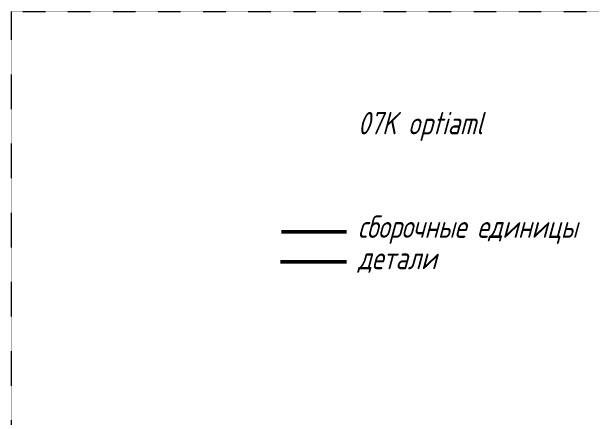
# Model space of a CAD drawing. Header units: millimetres. Extents: x 937859 to 970574, y 987894 to 996517.
# Drawn here: x 937859 to 942384, y 992012 to 995178 of the extents above; entities that cross this region are included whole.
import ezdxf

# ---------------------------------------------------------------- set-up
doc = ezdxf.new("R2010")
doc.units = ezdxf.units.MM
doc.header["$LTSCALE"] = 0.5
doc.linetypes.add('CENTER', pattern=[0.6, 0.375, -0.075, 0.075, -0.075])
doc.styles.add('KTEXTSTYLE', font='GOST_A.TTF', dxfattribs={"width": 0.96, "oblique": 15, "height": 8})

msp = doc.modelspace()

# ---------------------------------------------------------------- linework, layer by layer
at = {"color": 3, "lineweight": 50}
msp.add_line((940471.78, 993459.685), (939965.596, 993459.685), dxfattribs=at)
at = {"color": 1, "lineweight": 50}
msp.add_line((939958.26, 993225.103), (940471.78, 993225.103), dxfattribs=at)
at = {"color": 3, "linetype": 'CENTER', "lineweight": 5, "ltscale": 0.5}
msp.add_lwpolyline([(937858.519, 995178.16), (947290.821, 995178.16), (947290.821, 987893.746), (937858.519, 987893.746)], close=True, dxfattribs=at)

# ---------------------------------------------------------------- texts
at = {"color": 3, "style": 'KTEXTSTYLE', "oblique": 15, "width": 0.965}
msp.add_text('07K optiaml', height=175, dxfattribs=at).set_placement((940561.319, 994220.172))
at = {"color": 7, "style": 'KTEXTSTYLE', "oblique": 15, "width": 0.965}
for s, p in [('сборочные единицы', (940561.319, 993412.714)), ('детали', (940561.319, 993167.747))]:
    msp.add_text(s, height=175, dxfattribs=at).set_placement(p)

doc.saveas('drawing.dxf')
